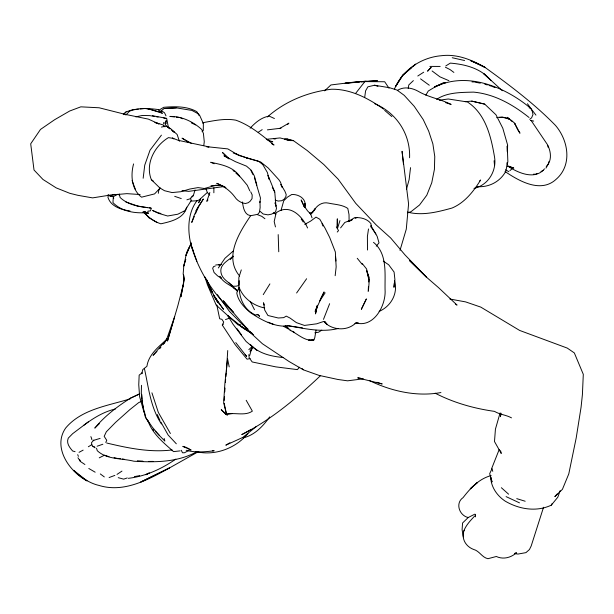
<?xml version="1.0" encoding="UTF-8"?>
<svg xmlns="http://www.w3.org/2000/svg" width="614" height="614" viewBox="0 0 614 614"><rect width="100%" height="100%" fill="white"/><g stroke="black" fill="none" stroke-linecap="round" stroke-linejoin="round"><path stroke-width="0.92" d="M507.233 151.543L507.248 146.009L507.862 161.62L505.736 171.421C499.988 181.859 488.798 187.546 477.032 186.648M213.864 192.773L213.887 187.792M473.97 188.383C487.861 185.413 496.611 171.398 494.623 157.598C491.192 137.237 485.904 114.004 467.431 101.97L448.266 98.984L439.271 100.22M463.378 532.96C462.066 540.335 466.709 546.89 473.555 549.423C479.465 550.873 481.906 557.458 487.953 558.702L496.319 556.491C503.25 559.753 511.009 557.689 516.512 552.738L515.108 553.107M227.733 350.548L226.412 371.04M507.456 152.425L507.617 145.019L502.797 128.226L495.959 114.772L484.722 104.127L471.759 101.118L465.251 101.671M141.481 385.323L141.312 392.968L142.571 404.511L145.303 416.952L152.548 427.482L159.256 435.265M119.246 195.544L119.285 194.039M337.14 226.236L337.324 218.83L337.385 228.324M475.42 516.865L475.497 514.286M304.751 207.279C307.138 199.097 298.957 194.162 291.796 194.461L287.39 197.178L283.752 200.747L280.989 210.548M367.487 250.028L367.402 236.451L368.507 228.961M368.193 291.52L368.438 286.761M368.692 281.995L368.937 277.236L366.742 270.69M304.682 207.025L304.866 203.533L304.767 207.647M463.601 532.561L463.324 536.851L462.089 529.659L462.588 522.974L468.206 517.525L474.768 514.179M164.959 125.448L165.926 123.46L166.11 120.636L165.534 123.046M224.156 400.512L224.425 396.682M224.755 391.901L225.023 388.071M225.43 382.33L225.63 379.46M394.295 282.993L393.95 287.321L394.909 279.616L394.088 272.048L388.693 264.78L383.297 261.127M368.438 290.683L369.275 280.306L366.573 268.963L362.199 263.498M316.026 330.155L314.79 337.662L313.846 339.903C305.104 341.837 297.56 333.632 289.992 330.278M225.875 376.635L226.236 372.905M335.167 275.701L336.157 266.913L335.351 251.986L329.695 237.457L325.013 228.109L319.787 219.236L316.026 217.133L310.607 221.117L304.813 224.348L306.14 223.995M410.536 167.645L409.108 179.679L406.46 189.273M143.162 178.26L144.75 165.112L150.031 150.184L161.421 135.141M259.906 202.62L260.466 198.015L254.465 177.722M203.794 145.441L204.27 141.757L203.426 133.522L201.76 129.523C193.088 121.58 181.782 116.261 169.863 116.422L174.506 116.936M364.685 97.472L365.583 90.864L367.901 86.812L374.594 85.231L389.867 87.794L396.989 90.058L404.196 95.323L414.258 106.352L423.261 119.623L428.71 131.196L432.87 143.883L434.766 156.532L434.413 169.418L431.749 182.788L426.807 195.183L419.531 204.992L411.012 211.684L407.489 212.82M158.312 193.303L158.696 190.524L159.625 189.219M239.168 280.698L239.145 284.719M500.901 413.13L500.41 416.676L500.94 413.943M548.778 161.735L548.502 163.577L545.938 168.144M408.226 88.408L408.794 84.932L413.383 80.611M133.583 163.915C130.444 175.343 131.542 189.488 141.535 197.186L154.575 193.901L160.254 187.899M183.333 284.75L180.923 296.785L184.154 279.147L183.624 275.064L183.517 283.822L184.154 279.147L183.172 273.829L183.786 266L186.595 252.623L191.391 242.845M249.714 355.46L252.254 346.403L250.305 344.439M317.415 305.496L315.496 313.915L317.392 305.342L315.135 311.375L324.085 291.934L320.209 299.509M108.525 194.845L107.934 197.286C110.704 206.542 121.418 209.788 129.976 210.947M183.279 284.727L177.891 305.542L167.476 341.054L174.637 316.709L166.356 340.118L167.445 338.544L163.362 344.231L166.555 339.695M337.516 228.377L339.949 220.595M400.006 250.358L406.284 229.145L408.586 203.955L402.055 151.297L403.498 164.514M184.983 262.071L185.804 259.354M500.072 412.969L495.429 429.148L494.493 441.543L501.239 453.462L500.571 450.661M185.098 261.648L183.786 266L184.169 264.787M323.486 319.387L329.634 303.692M117.857 194.247L113.337 196.649L112.953 202.597C120.858 210.832 133 213.212 144.037 212.774C148.926 217.502 154.145 221.662 160.86 223.803C170.938 221.554 183.816 218.653 186.702 207.179M186.902 199.811L190.163 198.775L193.295 195.666L195.075 189.956M241.294 269.907L238.846 277.497L238.808 286.485C242.714 297.897 253.106 305.603 264.695 307.99M209.858 192.489L206.803 201.346L207.985 199.957M560.137 490.67L557.819 497.186L551.288 505.168C536.291 512.229 519.114 509.275 505.184 501.131C496.979 495.682 490.985 486.948 490.64 476.909L492.037 481.959L489.688 473.67L491.975 468.774M543.551 507.241L531.202 545.938L529.452 549.53L525.945 552.631L517.963 554.066L514.555 553.59M394.503 88.961C402.4 70.08 421.173 57.371 441.42 55.713C456.916 53.733 471.928 59.819 485.083 67.448C509.674 85.231 534.318 103.682 555.516 125.448C568.418 140.522 572.486 165.128 556.107 179.303C540.788 193.517 519.099 181.076 505.015 171.506M151.435 208.138L150.384 210.909L147.989 211.124M188.882 247.972L185.958 255.409L191.092 243.72M286.761 326.94L285.18 325.765L287.237 326.126C273.951 326.924 261.334 319.909 250.558 312.749C244.38 307.568 238.163 301.228 236.774 292.947L239.253 287.168M251.502 350.141L252.791 346.887M499.205 449.502L491.76 468.29L492.773 471.345M194.285 216.489L191.745 222.437L194.515 214.532L198.637 206.296L203.349 198.99L196.027 210.802L198.637 206.296L195.375 213.941M238.301 289.578L239.337 287.367M250.159 358.522L247.074 359.205L235.2 344.684L222.283 325.044L223.703 322.097L221.938 319.341L219.666 318.758L216.803 304.943M105.754 442.425L106.767 440.345L104.173 436.347L106.322 431.803L115.601 422.348L129.938 409.546L138.741 402.577L141.274 401.495M200.609 198.729L198.591 202.735L200.64 199.504M551.288 505.168L552.201 503.495M249.952 351.3L252.561 346.772M425.832 95.193L428.25 91.033L433.676 87.764M197.04 200.624C187.677 213.012 187.393 230.035 190.962 244.618C198.399 270.935 213.273 294.482 233.75 312.633L223.358 300.829M161.643 111.403L160.929 112.562L159.141 110.827L161.643 111.403L161.275 110.766M263.245 294.636L269.907 283.898M264.933 218.737L261.81 216.343L256.982 214.47L250.65 215.721C239.138 232.752 223.696 257.113 239.621 276.024M313.777 210.978C316.617 205.529 322.189 201.63 328.521 203.119C335.014 204.546 342.151 204.608 347.8 208.422L349.013 214.547L349.105 220.771L344.776 222.498L340.593 227.901M319.487 301.259L325.144 292.832M185.221 210.149L191.246 200.486L190.455 198.107M296.608 292.993L306.616 278.741M224.217 403.36L226.359 413.652L225.898 414.304L221.224 409.645L227.318 415.348M218.361 267.973L224.947 258.294L233.19 251.049M269.661 416.891C263.199 426.055 254.511 435.326 243.228 437.836M313.792 210.671L315.304 208.607L310.638 213.994L312.058 217.886M508.215 166.379C518.323 173.041 535.116 180.339 544.526 168.835M546.23 166.578C551.932 160.991 551.142 152.303 547.934 145.618M230.25 259.645L232.982 256.115M376.244 246.183L379.015 242.852L377.119 236.26L371.009 225.745L371.24 227.287L375.906 233.995M464.56 530.289L463.562 531.486C465.796 525.454 470.454 520.426 474.883 515.852M355.652 93.351L364.862 81.593L384.694 81.754L389.03 88.209M167.284 338.56L153.07 355.322L156.969 351.377M257.796 214.194L259.415 212.329L260.136 207.647L259.983 201.384M247.987 433.438C235.837 448.397 214.47 456.317 195.651 451.497M337.255 232.046L338.529 230.618L336.318 226.827M299.509 367.218L297.368 369.613L275.855 366.88L252.208 361.961L249.238 357.893L248.8 354.677M557.197 493.986L554.833 496.611L562.424 489.327L568.779 473.924L576.201 437.966L581.082 407.143L582.402 394.679L583.3 374.34L574.336 352.935L567.259 348.084L519.651 330.439L480.762 307.1L465.596 301.888L449.885 299.041M287.674 124.465L288.887 123.145L279.846 128.403M479.342 181.391L480.616 180.009C473.494 191.453 464.775 202.689 451.996 208.054C437.575 212.014 422.309 215.998 407.42 212.083M250.121 128.242C255.247 122.647 261.441 117.328 269.17 116.107L274.42 118.525M202.083 131.695L203.295 130.437L203.357 123.575L199.719 115.478L198.652 114.027L191.936 110.42L176.31 107.857L164.199 108.478L161.359 110.673L164.537 112.815L165.98 115.839M125.855 115.025L129.638 111.126C138.964 107.58 148.995 108.34 158.665 109.614M159.571 348.744L160.876 347.424M310.93 213.749L312.703 211.96M123.36 114.565L126.047 111.894L132.693 109.683L138.342 109.123M123.268 114.641L126.047 111.894M248.831 349.658L252.254 346.403C260.474 354.071 272.708 356.596 283.614 357.548M324.637 90.857L330.892 84.962L356.427 81.815L377.426 80.68L368.861 81.355M320.6 375.576C296.723 398.156 271.25 419.73 241.778 434.612L250.781 429.646M206.035 189.043L207.348 192.443L199.366 199.773L197.401 200.755L190.762 201.108M99.345 423.675L94.794 428.119C104.656 416.054 117.19 406.668 130.229 398.294L139.746 393.843M436.623 99.391C447.069 92.23 461.191 92.445 473.54 92.115C494.493 94.049 512.89 104.587 529.03 117.481M166.417 339.703C158.274 346.994 148.573 354.8 146.923 366.297L142.786 369.574L141.773 373.765L142.11 372.821L139.163 375.146L138.756 384.794L139.639 396.744L144.052 412.393L142.003 400.09M509.919 170.646L512.598 168.29M233.105 256.268C227.848 260.758 219.083 264.657 221.094 273.092C222.452 279.293 228.769 282.271 233.082 286.254L236.306 286.178L239.015 285.395M222.283 325.044L223.373 324.1M267.366 116.982C285.111 101.256 307.852 92.039 331.291 89.253C350.54 88.784 368.446 98.401 383.727 109.185M411.403 67.832L402.891 75.223L395.493 86.643L402.661 75.115L415.655 64.14L412.815 66.604M354.923 323.67L358.422 323.056L355.836 322.918C347.37 331.506 331.56 330.478 323.816 321.421L316.709 323.808L304.437 325.435L296.362 322.611L290.084 318.09L286.254 316.118L283.691 317.638L278.265 317.998L267.934 315.504L264.741 310.101L263.498 302.763L264.35 305.097M231.854 257.819L233.305 256.575M256.391 426.461L242.814 437.421L225.814 445.173L229.951 442.763M529.682 119.316L531.586 117.865L532.99 114.511L532.338 111.426L530.834 108.402L527.441 103.735M83.565 425.448C93.151 418.234 103.597 411.741 115.394 408.985M88.539 421.703L72.652 433.676L68.246 438.166C66.128 443.162 69.512 447.406 72.644 450.998L75.069 451.674M397.342 90.465C403.621 86.29 411.841 87.741 418.111 91.233C428.357 97.288 440.53 99.092 451.129 104.441L445.664 102.684M310.945 213.895L312.158 212.997M93.819 440.108L91.524 442.671L91.793 444.697L92.914 446.409L95.178 447.844M117.005 474.407L121.963 471.099M258.21 132.286L262.193 129.646M184.177 211.462L185.674 210.487M417.789 76.006L423.691 72.199M321.782 330.155L318.605 332.205L314.821 332.834M351.269 220.234L348.199 221.646L354.677 217.602C360.641 217.31 367.195 218.661 370.963 223.68L371.24 227.287M445.848 65.882L450.338 63.112C464.545 64.286 480.01 68.008 489.803 79.214M175.834 459.088C161.536 468.942 145.725 476.303 128.364 478.321M88.339 446.754L91.793 444.697M379.099 311.428C391.141 306.24 398.325 293.262 394.503 280.391M158.581 110.351L163.769 107.297C174.767 106.406 186.971 106.053 196.833 111.687L198.921 115.355M198.637 451.52L169.395 467.991L140.928 481.913L169.395 467.991C148.235 479.672 123.944 493.134 99.023 485.436C89.022 483.149 80.964 477.155 73.596 470.286L86.973 480.885C69.244 471.491 52.343 447.245 65.652 428.058C81.485 409.101 108.102 405.777 130.291 398.801M196.687 451.789C177.646 462.365 155.073 462.48 133.898 461.221C121.818 458.151 106.982 459.794 97.273 450.714L96.536 448.243M79.045 452.334L83.143 450.123M189.051 450.323L184.522 452.748L182.519 452.794L181.253 450.277M439.409 85.085L443.308 83.013L445.119 83.082M149.079 473.026L145.802 474.768L149.271 473.018M191.745 196.488L193.295 195.666M147.943 211.899L146.83 212.467L142.87 212.068L145.51 211.469M99.253 457.844L104.472 455.197L109.008 456.662M184.3 210.947L177.853 214.202L167.637 216.005L158.274 213.25L152.64 210.502L157.307 212.452M537.05 173.486L535.469 174.276L533.566 174.146M541.011 171.521L543.39 170.339M442.824 83.128L434.282 87.341C465.619 71.117 503.902 86.29 529.237 107.135M229.866 317.991L225.499 319.579M130.229 398.294L139.608 393.912M348.199 221.646L352.513 219.635M355.107 218.43L356.834 217.625M434.605 86.674L445.142 82.437M93.052 440.53L100.097 438.411M202.697 123.076L204.439 122.401C214.762 120.559 225.484 118.233 235.945 120.206C250.42 125.394 262.224 135.479 274.021 145.019L271.595 143.661M109.108 477.546L114.864 475.389M97.135 446.209L102.845 444.244M127.259 477.953L123.66 479.15L118.233 477.669M215.261 266.039L213.641 266.56L212.667 268.257L214.063 272.493L217.586 275.878L221.539 278.426L220.434 276.991M309.586 213.081L313.186 211.991M491.162 475.574C479.089 478.72 470.401 488.145 463.094 497.609C454.989 503.104 459.31 515.606 468.206 517.525M257.788 314.506L255.739 315.089C245.078 310.661 239.153 299.256 239.391 288.012M214.532 185.658L204.37 188.498L198.007 187.6L189.703 189.058L180.854 191.714L172.097 192.573L164.506 190.708L159.786 187.907L151.359 179.695C144.95 163.792 154.667 145.84 168.451 137.62L172.948 138.334M114.565 194.377L92.614 197.885L77.794 195.298L69.758 193.295L56.235 187.899L42.98 179.472L34.016 170.001L30.7 143.806L40.486 129.439L54.654 119.699L69.704 111.004L80.833 106.836L99.138 107.78L125.233 114.357L148.381 119.116L159.003 123.944L155.542 122.762M218.676 265.018L220.464 264.519M139.624 475.65L134.359 476.625M349.105 220.771L350.548 220.418M219.658 264.895L221.508 264.481L215.744 264.972M135.786 116.867L142.271 115.47L149.762 115.624L154.398 116.407M161.421 127.075L166.417 126.016L170.961 128.925L177.139 134.489L179.403 141.258M338.03 328.536C321.214 332.773 304.16 328.367 287.505 325.673L302.456 327.868M496.688 117.688C503.434 115.962 511.155 118.479 515.215 124.181M115.286 194.408L112.753 194.868L126.875 193.648L140.13 194.531M224.793 186.433L188.69 191.353L182.005 190.685M440.929 392.553C416.683 397.005 391.356 391.202 369.444 380.573M273.967 139.033L275.786 138.795M240.442 324.66L238.14 324.967L216.182 305.097L207.448 284.812L204.892 276.945M363.327 378.807L347.562 380.826L337.9 379.475L318.973 375.369L303.462 369.874L289.025 361.493L262.385 343.725L250.911 333.118L223.281 300.906M499.527 117.566L502.321 117.213L509.85 119.254L507.233 117.328L509.413 119.2M267.412 129.861L281.012 128.203M232.529 413.529L225.898 414.304C234.41 412.048 244.817 416.392 252.362 411.142L246.183 400.29M140.23 108.939L144.935 108.478L148.68 109.023M266.292 139.309L280.03 137.935L290.906 140.637L284.65 139.347L293.423 140.644L307.223 150.553L323.839 164.552L338.076 179.088L355.752 203.364L376.252 224.993L390.681 237.986L405.033 254.948L426.699 277.382L409.523 260.536L426.538 277.244L438.557 287.651L457.046 305.097L455.527 304.145M366.113 81.186L345.06 83.235L359.343 82.107M153.109 461.406L148.519 461.436M172.089 449.939C150.085 452.71 127.85 448.066 106.675 443.009M361.247 81.961L365.054 81.654M284.827 139.217L287.436 139.017L293.423 140.644L290.552 140.56M284.612 139.225L287.436 139.017M91.532 439.34L92.008 439.317M164.199 108.478L176.31 107.857M180.109 450.883L173.539 451.62C163.593 442.763 152.019 433.515 147.92 420.452M221.823 185.605L211.009 185.635M212.367 450.791L214.171 450.776C204.907 451.919 195.321 452.802 186.203 450.277M429.892 66.412L440.169 66.427M472.005 81.915L473.739 81.931M221.769 185.535L215.407 185.321L222.145 185.605L225.898 187.777L216.78 183.325C223.726 186.027 230.235 190.77 234.671 196.756C237.012 200.486 241.056 202.988 245.423 203.518L248.125 202.758L250.082 201.323L252.024 198.652L252.193 194.937L250.727 191.791M142.932 461.175L137.336 460.792M149.279 207.9L150.76 208C140.115 206.903 128.096 205.253 120.037 197.409L119.745 195.759M206.811 146.685L227.809 148.895L238.838 155.449L258.502 161.236L262.731 164.514L267.382 172.511L269.086 179.165L268.019 175.435L274.765 192.028L275.955 206.189L275.103 202.766L276.507 208.192L275.571 211.922L271.626 214.132L267.988 214.854L263.16 213.994L260.106 211.354M206.542 146.692L208.96 146.899L178.183 140.314L172.442 138.02L173.885 138.979M360.51 378.132L357.701 377.863L382.192 383.965L376.819 382.261M176.356 117.136L180.071 117.543L182.665 118.771M117.573 458.343L120.421 458.735M122.316 458.996L124.22 459.249M270.007 141.45L272.754 141.834L266.568 139.516M111.878 196.181L113.153 196.38L107.864 195.183M147.506 207.616L137.759 206.081L125.816 201.945M152.395 115.716L166.655 118.341L168.221 126.499M156.255 116.721L158.113 117.036M355.836 322.918C373.987 328.068 386.122 305.242 385.07 289.854C384.702 273.714 387.618 253.812 373.496 242.338M474.683 82.107L480.317 83.159M114.089 457.699L116.629 458.213M374.839 103.766C396.506 112.815 410.497 134.075 409.584 157.76M452.226 57.731L464.606 60.525M484.722 104.127L471.759 101.118M530.404 120.321L533.689 121.104M107.765 195.252L111.241 196.081M163.677 117.972L165.749 118.471M107.98 195.352L113.337 196.649L113.72 198.468M246.275 157.875L260.528 161.889L268.195 167.983L278.917 179.779L280.575 182.327L282.072 187.201L280.882 184.476L284.888 191.238L286.193 194.508L285.886 196.557L284.267 199.082L281.857 200.701L278.242 201.062L275.187 200.179M186.656 447.506L182.811 446.378L191.1 450.07L187.393 447.936M92.914 446.409L94.602 446.915M158.205 212.713L160.891 213.518M484.822 84.195L487.347 84.955M489.028 85.461L491.553 86.213M516.742 498.637L525.177 501.239M506.987 165.972L513.788 168.09L508.43 166.041M529.184 107.887L530.834 108.402L535.945 115.11M154.812 122.332L163.631 125.118M165.926 123.46L163.516 122.654L163.669 123.698M374.594 85.231L377.948 86.351M233.213 152.97L247.104 158.082M174.706 196.342L181.26 198.56M236.144 153.96L237.372 154.375M250.65 215.721L247.634 214.67C243.643 211.63 243.213 206.504 242.392 201.96M492.428 86.559L495.037 87.602M268.126 322.197L273.706 324.407M448.895 80.672L439.916 76.827L432.087 70.955M214.117 163.761L210.702 162.273C221.508 164.682 233.12 166.517 239.851 176.517M273.345 212.92L275.778 214.048M506.082 496.619L519.513 502.874M435.142 393.175C453.639 402.73 473.901 408.479 494.47 411.365C499.811 414.603 506.151 414.903 511.508 417.858M191.307 122.869L195.636 124.918M227.717 315.588L242.146 326.978L248.117 330.355M445.434 67.225L450.07 69.605L453.884 72.421M283.415 326.234L290.829 330.332M292.479 331.238L294.129 332.151M191.629 143.476L182.043 138.165L185.136 140.169M505.591 169.84L508.891 171.728M88.792 468.474L95.162 472.197M149.056 217.809L144.712 212.866L149.056 217.809L157.253 222.644M253.505 334.661L241.908 327.362L238.524 324.507M244.771 328.682L251.717 333.08L242.146 326.978L252.408 333.502M186.687 141.174L188.229 142.172M77.955 457.737L80.419 461.505L84.909 464.514M219.827 276.292C223.588 283.399 231.624 285.303 237.28 290.453M233.543 287.812L237.196 290.407M420.559 78.868L429.278 85.231M151.359 179.695L153.531 181.299M285.18 325.765L288.902 328.513M100.312 473.939L104.311 476.924M257.082 314.353L259.592 316.317L258.11 314.652M169.825 128.702L166.417 126.016L169.909 128.794M171.306 129.907L174.107 132.125M163.501 125.663L164.966 126.837M172.549 130.851L174.238 132.225M247.941 329.02L242.162 324.276L229.413 311.359L217.41 294.651M237.15 291.09L228.515 282.425M257.159 350.632L246.084 341.461L233.005 324.215L227.733 315.596M510.863 120.444L512.314 121.687M384.64 110.367L391.855 116.591M501.369 487.723L508.599 494.193M233.059 170.416L234.402 171.659M235.753 172.895L241.141 177.86L247.25 185.221L249.806 190.87M490.993 80.442L483.625 73.58L502.336 90.718M302.08 368.577L303.239 369.705M228.999 158.942L222.452 152.479L228.776 158.504L223.972 155.733L235.615 161.751L246.483 166.133L251.203 170.193L254.449 176.126L256.852 185.198M310.638 213.994L307.537 210.84L303.823 205.567L301.144 199.934L304.283 206.864M155.572 431.581L164.859 441.113L164.168 438.457M176.325 443.799L168.106 434.981L160.845 422.041M152.679 429.178L153.884 430.506M207.348 192.443L209.735 195.137M324.706 321.521L327.016 324.315L324.576 321.383M357.241 258.287L362.375 264.596M235.776 342.604L246.628 356.435L245.109 354.47M223.343 309.08L215.153 298.312L206.811 280.015M223.465 309.31L213.419 294.82L218.054 302.671M237.019 328.682L241.494 334.906M531.118 120.497L547.565 144.797L548.202 147.414M301.221 219.029L303.27 222.068M517.763 129.815L519.966 133.215L514.532 123.138L517.356 128.978M148.795 422.785L145.886 417.988L144.367 411.541M213.419 294.82L218.093 302.74L215.506 297.729M170.4 433.522L158.328 412.424L151.927 392.814M159.932 420.421L157.284 414.542M272.294 187.362L274.765 192.028M254.472 309.709L250.236 301.359M161.413 423.944C150.399 407.358 148.672 387.495 144.42 368.661M250.896 170.377L252.876 174.46M367.387 274.028L368.937 277.236M307.576 227.978C302.403 216.174 289.608 203.119 276.154 212.797L274.182 221.531L275.456 226.934M90.857 436.623L91.716 438.642M208.077 282.417L212.413 292.794L210.118 289.355L206.342 278.971M321.989 223.557L323.01 226.059M77.709 454.644L78.385 456.363M79.743 459.794L80.419 461.505M303.761 205.329L304.375 206.926M132.087 180.531L135.364 189.312M193.072 250.55L190.962 244.618L196.871 261.272M226.359 413.652L223.665 402.761L224.901 383.266L227.571 358.906L229.206 366.888M366.957 271.588L368.861 279.685M494.093 160.776L494.523 165.289M335.566 257.043L335.919 261.004M141.803 394.549L141.972 399.169M278.188 234.609L278.756 251.763M507.21 162.618L507.202 164.468L507.241 162.61M366.305 299.056L361.385 309.18L366.305 299.056M431.097 67.486L427.674 71.078L431.097 67.486M474.883 484.73L470.24 488.821L477.4 482.535L474.883 484.73M313.846 339.903L310.438 340.463L308.681 340.141L313.846 339.903M148.488 213.142L144.037 212.774L148.488 213.142M160.454 112.224L147.291 108.525L162.457 113.26L160.454 112.224M482.351 65.951L470.424 60.517L485.083 67.448L482.351 65.951"/></g></svg>
